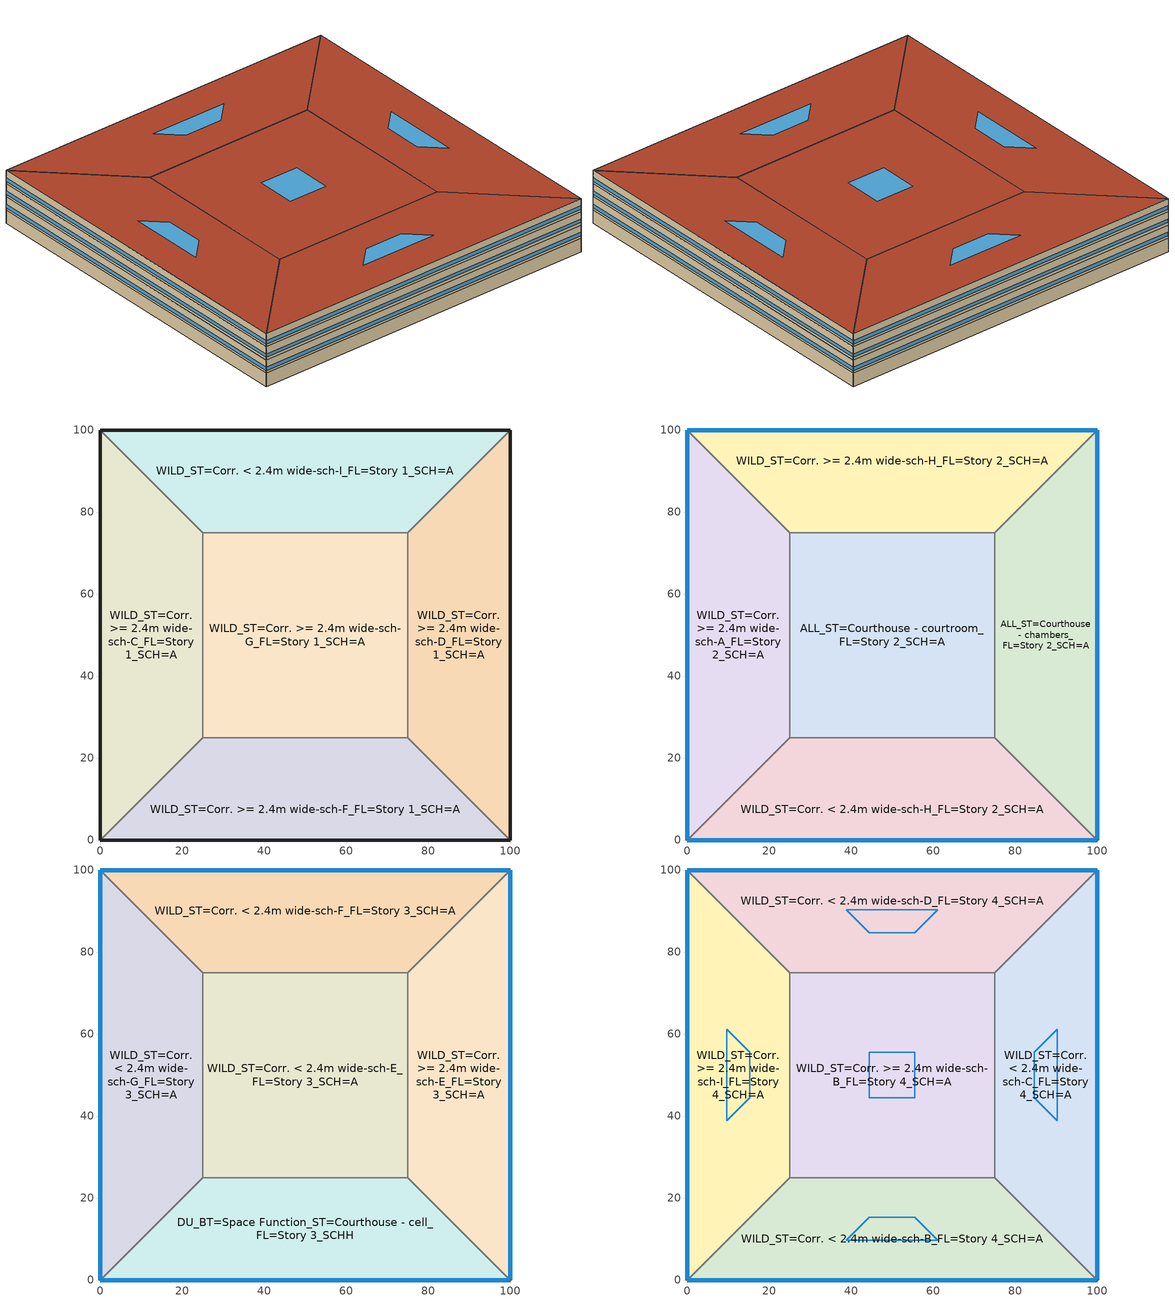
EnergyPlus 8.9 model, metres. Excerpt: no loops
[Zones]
WILD_ST=Corr. < 2.4m wide-sch-I_FL=Story 1_SCH=A
 floor ground (BTAP-Grnd-Floor-Mass:U-0.757): 0,100 100,100 75,75 25,75 z0
 wall to WILD_ST=Corr. >= 2.4m wide-sch-G_FL=Story 1_SCH=A (BTAP-Int-Wall): 25,75 75,75 z0:3.8
 wall to WILD_ST=Corr. >= 2.4m wide-sch-C_FL=Story 1_SCH=A (BTAP-Int-Wall): 0,100 25,75 z0:3.8
 wall ground (BTAP-Grnd-Wall-Mass:U-0.284): 100,100 0,100 z0:3.8
 wall to WILD_ST=Corr. >= 2.4m wide-sch-D_FL=Story 1_SCH=A (BTAP-Int-Wall): 75,75 100,100 z0:3.8
WILD_ST=Corr. >= 2.4m wide-sch-C_FL=Story 1_SCH=A
 floor ground (BTAP-Grnd-Floor-Mass:U-0.757): 0,0 0,100 25,75 25,25 z0
 wall ground (BTAP-Grnd-Wall-Mass:U-0.284): 0,100 0,0 z0:3.8
 wall to WILD_ST=Corr. >= 2.4m wide-sch-G_FL=Story 1_SCH=A (BTAP-Int-Wall): 25,25 25,75 z0:3.8
 wall to WILD_ST=Corr. >= 2.4m wide-sch-F_FL=Story 1_SCH=A (BTAP-Int-Wall): 0,0 25,25 z0:3.8
WILD_ST=Corr. >= 2.4m wide-sch-D_FL=Story 1_SCH=A
 floor ground (BTAP-Grnd-Floor-Mass:U-0.757): 100,100 100,0 75,25 75,75 z0
 wall ground (BTAP-Grnd-Wall-Mass:U-0.284): 100,0 100,100 z0:3.8
 wall to WILD_ST=Corr. >= 2.4m wide-sch-F_FL=Story 1_SCH=A (BTAP-Int-Wall): 75,25 100,0 z0:3.8
 wall to WILD_ST=Corr. >= 2.4m wide-sch-G_FL=Story 1_SCH=A (BTAP-Int-Wall): 75,75 75,25 z0:3.8
WILD_ST=Corr. >= 2.4m wide-sch-F_FL=Story 1_SCH=A
 floor ground (BTAP-Grnd-Floor-Mass:U-0.757): 100,0 0,0 25,25 75,25 z0
 wall ground (BTAP-Grnd-Wall-Mass:U-0.284): 0,0 100,0 z0:3.8
 wall to WILD_ST=Corr. >= 2.4m wide-sch-G_FL=Story 1_SCH=A (BTAP-Int-Wall): 75,25 25,25 z0:3.8
WILD_ST=Corr. >= 2.4m wide-sch-G_FL=Story 1_SCH=A
 floor ground (BTAP-Grnd-Floor-Mass:U-0.757): 25,25 25,75 75,75 75,25 z0
ALL_ST=Courthouse - chambers_FL=Story 2_SCH=A
 floor to WILD_ST=Corr. >= 2.4m wide-sch-D_FL=Story 1_SCH=A (BTAP-Int-Floor): 100,100 100,0 75,25 75,75 z3.8
 wall outside (BTAP-Ext-Wall-Mass:U-0.21): 100,0 100,100 z3.8:7.6
 wall to WILD_ST=Corr. < 2.4m wide-sch-H_FL=Story 2_SCH=A (BTAP-Int-Wall): 75,25 100,0 z3.8:7.6
 wall to ALL_ST=Courthouse - courtroom_FL=Story 2_SCH=A (BTAP-Int-Wall): 75,75 75,25 z3.8:7.6
 wall to WILD_ST=Corr. >= 2.4m wide-sch-H_FL=Story 2_SCH=A (BTAP-Int-Wall): 100,100 75,75 z3.8:7.6
 window (BTAP-Ext-FixedWindow:U=0.220 SHGC=0.600): 100,0.03 100,99.97 z4.56:5.51
ALL_ST=Courthouse - courtroom_FL=Story 2_SCH=A
 floor to WILD_ST=Corr. >= 2.4m wide-sch-G_FL=Story 1_SCH=A (BTAP-Int-Floor): 25,25 25,75 75,75 75,25 z3.8
 wall to WILD_ST=Corr. >= 2.4m wide-sch-A_FL=Story 2_SCH=A (BTAP-Int-Wall): 25,75 25,25 z3.8:7.6
 wall to WILD_ST=Corr. >= 2.4m wide-sch-H_FL=Story 2_SCH=A (BTAP-Int-Wall): 75,75 25,75 z3.8:7.6
 wall to WILD_ST=Corr. < 2.4m wide-sch-H_FL=Story 2_SCH=A (BTAP-Int-Wall): 25,25 75,25 z3.8:7.6
WILD_ST=Corr. < 2.4m wide-sch-H_FL=Story 2_SCH=A
 floor to WILD_ST=Corr. >= 2.4m wide-sch-F_FL=Story 1_SCH=A (BTAP-Int-Floor): 100,0 0,0 25,25 75,25 z3.8
 wall outside (BTAP-Ext-Wall-Mass:U-0.21): 0,0 100,0 z3.8:7.6
 wall to WILD_ST=Corr. >= 2.4m wide-sch-A_FL=Story 2_SCH=A (BTAP-Int-Wall): 25,25 0,0 z3.8:7.6
 window (BTAP-Ext-FixedWindow:U=0.220 SHGC=0.600): 0.03,0 99.97,0 z4.56:5.51
WILD_ST=Corr. >= 2.4m wide-sch-A_FL=Story 2_SCH=A
 floor to WILD_ST=Corr. >= 2.4m wide-sch-C_FL=Story 1_SCH=A (BTAP-Int-Floor): 0,0 0,100 25,75 25,25 z3.8
 wall outside (BTAP-Ext-Wall-Mass:U-0.21): 0,100 0,0 z3.8:7.6
 wall to WILD_ST=Corr. >= 2.4m wide-sch-H_FL=Story 2_SCH=A (BTAP-Int-Wall): 25,75 0,100 z3.8:7.6
 window (BTAP-Ext-FixedWindow:U=0.220 SHGC=0.600): 0,99.97 0,0.03 z4.56:5.51
WILD_ST=Corr. >= 2.4m wide-sch-H_FL=Story 2_SCH=A
 floor to WILD_ST=Corr. < 2.4m wide-sch-I_FL=Story 1_SCH=A (BTAP-Int-Floor): 0,100 100,100 75,75 25,75 z3.8
 wall outside (BTAP-Ext-Wall-Mass:U-0.21): 100,100 0,100 z3.8:7.6
 window (BTAP-Ext-FixedWindow:U=0.220 SHGC=0.600): 99.97,100 0.03,100 z4.56:5.51
DU_BT=Space Function_ST=Courthouse - cell_FL=Story 3_SCHH
 floor to WILD_ST=Corr. < 2.4m wide-sch-H_FL=Story 2_SCH=A (BTAP-Int-Floor): 100,0 0,0 25,25 75,25 z7.6
 wall outside (BTAP-Ext-Wall-Mass:U-0.21): 0,0 100,0 z7.6:11.4
 wall to WILD_ST=Corr. < 2.4m wide-sch-G_FL=Story 3_SCH=A (BTAP-Int-Wall): 25,25 0,0 z7.6:11.4
 wall to WILD_ST=Corr. < 2.4m wide-sch-E_FL=Story 3_SCH=A (BTAP-Int-Wall): 75,25 25,25 z7.6:11.4
 wall to WILD_ST=Corr. >= 2.4m wide-sch-E_FL=Story 3_SCH=A (BTAP-Int-Wall): 100,0 75,25 z7.6:11.4
 window (BTAP-Ext-FixedWindow:U=0.220 SHGC=0.600): 0.03,0 99.97,0 z8.36:9.31
WILD_ST=Corr. < 2.4m wide-sch-E_FL=Story 3_SCH=A
 floor to ALL_ST=Courthouse - courtroom_FL=Story 2_SCH=A (BTAP-Int-Floor): 25,25 25,75 75,75 75,25 z7.6
 wall to WILD_ST=Corr. < 2.4m wide-sch-G_FL=Story 3_SCH=A (BTAP-Int-Wall): 25,75 25,25 z7.6:11.4
 wall to WILD_ST=Corr. < 2.4m wide-sch-F_FL=Story 3_SCH=A (BTAP-Int-Wall): 75,75 25,75 z7.6:11.4
 wall to WILD_ST=Corr. >= 2.4m wide-sch-E_FL=Story 3_SCH=A (BTAP-Int-Wall): 75,25 75,75 z7.6:11.4
WILD_ST=Corr. < 2.4m wide-sch-F_FL=Story 3_SCH=A
 floor to WILD_ST=Corr. >= 2.4m wide-sch-H_FL=Story 2_SCH=A (BTAP-Int-Floor): 0,100 100,100 75,75 25,75 z7.6
 wall outside (BTAP-Ext-Wall-Mass:U-0.21): 100,100 0,100 z7.6:11.4
 wall to WILD_ST=Corr. >= 2.4m wide-sch-E_FL=Story 3_SCH=A (BTAP-Int-Wall): 75,75 100,100 z7.6:11.4
 wall to WILD_ST=Corr. < 2.4m wide-sch-G_FL=Story 3_SCH=A (BTAP-Int-Wall): 0,100 25,75 z7.6:11.4
 window (BTAP-Ext-FixedWindow:U=0.220 SHGC=0.600): 99.97,100 0.03,100 z8.36:9.31
WILD_ST=Corr. < 2.4m wide-sch-G_FL=Story 3_SCH=A
 floor to WILD_ST=Corr. >= 2.4m wide-sch-A_FL=Story 2_SCH=A (BTAP-Int-Floor): 0,0 0,100 25,75 25,25 z7.6
 wall outside (BTAP-Ext-Wall-Mass:U-0.21): 0,100 0,0 z7.6:11.4
 window (BTAP-Ext-FixedWindow:U=0.220 SHGC=0.600): 0,99.97 0,0.03 z8.36:9.31
WILD_ST=Corr. >= 2.4m wide-sch-E_FL=Story 3_SCH=A
 floor to ALL_ST=Courthouse - chambers_FL=Story 2_SCH=A (BTAP-Int-Floor): 100,100 100,0 75,25 75,75 z7.6
 wall outside (BTAP-Ext-Wall-Mass:U-0.21): 100,0 100,100 z7.6:11.4
 window (BTAP-Ext-FixedWindow:U=0.220 SHGC=0.600): 100,0.03 100,99.97 z8.36:9.31
WILD_ST=Corr. < 2.4m wide-sch-B_FL=Story 4_SCH=A
 floor to DU_BT=Space Function_ST=Courthouse - cell_FL=Story 3_SCHH (BTAP-Int-Floor): 100,0 0,0 25,25 75,25 z11.4
 wall outside (BTAP-Ext-Wall-Mass:U-0.21): 0,0 100,0 z11.4:15.2
 wall to WILD_ST=Corr. >= 2.4m wide-sch-I_FL=Story 4_SCH=A (BTAP-Int-Wall): 25,25 0,0 z11.4:15.2
 wall to WILD_ST=Corr. >= 2.4m wide-sch-B_FL=Story 4_SCH=A (BTAP-Int-Wall): 75,25 25,25 z11.4:15.2
 wall to WILD_ST=Corr. < 2.4m wide-sch-C_FL=Story 4_SCH=A (BTAP-Int-Wall): 100,0 75,25 z11.4:15.2
 window (BTAP-Ext-FixedWindow:U=0.220 SHGC=0.600): 0.03,0 99.97,0 z12.16:13.11
 roof outside (BTAP-Ext-Roof-Metal:U-0.162): 75,25 25,25 0,0 100,0 z15.2
 skylight (BTAP-Ext-Skylights:U=0.220 SHGC=0.600): 55.59,15.3 44.41,15.3 38.82,9.7 61.18,9.7 z15.2
WILD_ST=Corr. < 2.4m wide-sch-C_FL=Story 4_SCH=A
 floor to WILD_ST=Corr. >= 2.4m wide-sch-E_FL=Story 3_SCH=A (BTAP-Int-Floor): 100,100 100,0 75,25 75,75 z11.4
 wall outside (BTAP-Ext-Wall-Mass:U-0.21): 100,0 100,100 z11.4:15.2
 wall to WILD_ST=Corr. >= 2.4m wide-sch-B_FL=Story 4_SCH=A (BTAP-Int-Wall): 75,75 75,25 z11.4:15.2
 wall to WILD_ST=Corr. < 2.4m wide-sch-D_FL=Story 4_SCH=A (BTAP-Int-Wall): 100,100 75,75 z11.4:15.2
 window (BTAP-Ext-FixedWindow:U=0.220 SHGC=0.600): 100,0.03 100,99.97 z12.16:13.11
 roof outside (BTAP-Ext-Roof-Metal:U-0.162): 75,75 75,25 100,0 100,100 z15.2
 skylight (BTAP-Ext-Skylights:U=0.220 SHGC=0.600): 84.7,55.59 84.7,44.41 90.3,38.82 90.3,61.18 z15.2
WILD_ST=Corr. < 2.4m wide-sch-D_FL=Story 4_SCH=A
 floor to WILD_ST=Corr. < 2.4m wide-sch-F_FL=Story 3_SCH=A (BTAP-Int-Floor): 0,100 100,100 75,75 25,75 z11.4
 wall outside (BTAP-Ext-Wall-Mass:U-0.21): 100,100 0,100 z11.4:15.2
 wall to WILD_ST=Corr. >= 2.4m wide-sch-B_FL=Story 4_SCH=A (BTAP-Int-Wall): 25,75 75,75 z11.4:15.2
 wall to WILD_ST=Corr. >= 2.4m wide-sch-I_FL=Story 4_SCH=A (BTAP-Int-Wall): 0,100 25,75 z11.4:15.2
 window (BTAP-Ext-FixedWindow:U=0.220 SHGC=0.600): 99.97,100 0.03,100 z12.16:13.11
 roof outside (BTAP-Ext-Roof-Metal:U-0.162): 25,75 75,75 100,100 0,100 z15.2
 skylight (BTAP-Ext-Skylights:U=0.220 SHGC=0.600): 44.41,84.7 55.59,84.7 61.18,90.3 38.82,90.3 z15.2
WILD_ST=Corr. >= 2.4m wide-sch-B_FL=Story 4_SCH=A
 floor to WILD_ST=Corr. < 2.4m wide-sch-E_FL=Story 3_SCH=A (BTAP-Int-Floor): 25,25 25,75 75,75 75,25 z11.4
 wall to WILD_ST=Corr. >= 2.4m wide-sch-I_FL=Story 4_SCH=A (BTAP-Int-Wall): 25,75 25,25 z11.4:15.2
 roof outside (BTAP-Ext-Roof-Metal:U-0.162): 75,25 75,75 25,75 25,25 z15.2
 skylight (BTAP-Ext-Skylights:U=0.220 SHGC=0.600): 55.59,44.41 55.59,55.59 44.41,55.59 44.41,44.41 z15.2
WILD_ST=Corr. >= 2.4m wide-sch-I_FL=Story 4_SCH=A
 floor to WILD_ST=Corr. < 2.4m wide-sch-G_FL=Story 3_SCH=A (BTAP-Int-Floor): 0,0 0,100 25,75 25,25 z11.4
 wall outside (BTAP-Ext-Wall-Mass:U-0.21): 0,100 0,0 z11.4:15.2
 window (BTAP-Ext-FixedWindow:U=0.220 SHGC=0.600): 0,99.97 0,0.03 z12.16:13.11
 roof outside (BTAP-Ext-Roof-Metal:U-0.162): 25,25 25,75 0,100 0,0 z15.2
 skylight (BTAP-Ext-Skylights:U=0.220 SHGC=0.600): 15.3,44.41 15.3,55.59 9.7,61.18 9.7,38.82 z15.2
[Building]
Building 1
[Site:Location]
Fort McMurray AP_AB_CAN: Latitude {deg}=56.653; Longitude {deg}=-111.223; Time Zone {hr}=-7; Elevation {m}=369.1
[Site:GroundTemperature:BuildingSurface]
19.527, 19.502, 19.536, 19.598, 20.002, 21.64, 22.225, 22.375, 21.449, 20.121, 19.802, 19.633
[Site:WaterMainsTemperature]
Calculation Method=Correlation; Annual Average Outdoor Air Temperature {C}=1.875; Maximum Difference In Monthly Average Outdoor Air Temperatures {deltaC}=34.4
[SizingPeriod:DesignDay] Day of Month=21; Dry-Bulb Temperature Range Modifier Type=DefaultMultipliers; Humidity Condition Type=Wetbulb; Barometric Pressure {Pa}=96969; Rain Indicator=No; Snow Indicator=No; Daylight Saving Time Indicator=No
Name | Month | Day Type | Maximum Dry-Bulb Temperature {C} | Daily Dry-Bulb Temperature Range {deltaC} | Wetbulb or DewPoint at Maximum Dry-Bulb {C} | Wind Speed {m/s} | Wind Direction {deg} | Solar Model Indicator | ASHRAE Clear Sky Optical Depth for Beam Irradiance (taub) | ASHRAE Clear Sky Optical Depth for Diffuse Irradiance (taud) | Sky Clearness
Fort McMurray AP Ann Clg .4% Condns DB=>MWB | 7 | SummerDesignDay | 28.9 | 12.4 | 17.8 | 3.7 | 250 | ASHRAETau | 0.377 | 2.403
Fort McMurray AP Ann Htg 99.6% Condns DB | 1 | WinterDesignDay | -36.2 | 0 | -36.2 | 1 | 90 | ASHRAEClearSky |  |  | 0
[Material] Thermal Absorptance=0.9
Name | Roughness | Thickness {m} | Conductivity {W/m-K} | Density {kg/m3} | Specific Heat {J/kg-K} | Solar Absorptance | Visible Absorptance
1/2IN Gypsum 1 | Smooth | 0.0127 | 0.16 | 784.9 | 830 | 0.4 | 0.4
100mm Normalweight concrete floor 1 | MediumSmooth | 0.1016 | 2.31 | 2322 | 832 | 0.7 | 0.7
1IN Stucco 1 | Smooth | 0.0253 | 0.6918 | 1858 | 837 | 0.7 | 0.92
6 in. Normalweight Concrete Floor 1; 6 in. Normalweight Concrete Floor 2 | MediumRough | 0.1524 | 2.31 | 2322 | 832 | 0.7 | 0.7
8IN CONCRETE HW RefBldg 1 | Rough | 0.2032 | 1.311 | 2240 | 836.8 | 0.7 | 0.7
G01 13mm gypsum board 1 | Smooth | 0.0127 | 0.16 | 800 | 1090 | 0.7 | 0.5
Metal Roof Surface 1 | Smooth | 0.0008 | 45.28 | 7824 | 500 | 0.7 | 0.7
[Material:NoMass] Roughness=Smooth; Thermal Absorptance=0.9; Solar Absorptance=0.7
Name | Thermal Resistance {m2-K/W} | Visible Absorptance
Typical Carpet Pad | 0.21648 | 0.8
Typical Carpet Pad 2 | 1.25503 | 0.8
Typical Carpet Pad 3 | 3.45515 | 0.8
Typical Insulation 2 | 4.49096 | 0.7
Typical Insulation 3 | 6.17282 | 0.7
[WindowMaterial:SimpleGlazingSystem]
SimpleGlazing:U=0.220 SHGC=0.600: U-Factor {W/m2-K}=2.2; Solar Heat Gain Coefficient=0.6; Visible Transmittance=0.21
[Construction]
BTAP-Ext-FixedWindow:U=0.220 SHGC=0.600; BTAP-Ext-Skylights:U=0.220 SHGC=0.600: SimpleGlazing:U=0.220 SHGC=0.600
BTAP-Ext-Roof-Metal:U-0.162: Metal Roof Surface 1, Typical Insulation 3
BTAP-Ext-Wall-Mass:U-0.21: 1IN Stucco 1, 8IN CONCRETE HW RefBldg 1, Typical Insulation 2, 1/2IN Gypsum 1
BTAP-Grnd-Floor-Mass:U-0.757: 6 in. Normalweight Concrete Floor 1, Typical Carpet Pad 2
BTAP-Grnd-Wall-Mass:U-0.284: 6 in. Normalweight Concrete Floor 2, Typical Carpet Pad 3
BTAP-Int-Floor: 100mm Normalweight concrete floor 1, Typical Carpet Pad
BTAP-Int-Wall: G01 13mm gypsum board 1, G01 13mm gypsum board 1
[Zone]
ALL_ST=Courthouse - chambers_FL=Story 2_SCH=A; ALL_ST=Courthouse - courtroom_FL=Story 2_SCH=A; DU_BT=Space Function_ST=Courthouse - cell_FL=Story 3_SCHH; WILD_ST=Corr. < 2.4m wide-sch-B_FL=Story 4_SCH=A; WILD_ST=Corr. < 2.4m wide-sch-C_FL=Story 4_SCH=A; WILD_ST=Corr. < 2.4m wide-sch-D_FL=Story 4_SCH=A; WILD_ST=Corr. < 2.4m wide-sch-E_FL=Story 3_SCH=A; WILD_ST=Corr. < 2.4m wide-sch-F_FL=Story 3_SCH=A; WILD_ST=Corr. < 2.4m wide-sch-G_FL=Story 3_SCH=A; WILD_ST=Corr. < 2.4m wide-sch-H_FL=Story 2_SCH=A; WILD_ST=Corr. < 2.4m wide-sch-I_FL=Story 1_SCH=A; WILD_ST=Corr. >= 2.4m wide-sch-A_FL=Story 2_SCH=A; WILD_ST=Corr. >= 2.4m wide-sch-B_FL=Story 4_SCH=A; WILD_ST=Corr. >= 2.4m wide-sch-C_FL=Story 1_SCH=A; WILD_ST=Corr. >= 2.4m wide-sch-D_FL=Story 1_SCH=A; WILD_ST=Corr. >= 2.4m wide-sch-E_FL=Story 3_SCH=A; WILD_ST=Corr. >= 2.4m wide-sch-F_FL=Story 1_SCH=A; WILD_ST=Corr. >= 2.4m wide-sch-G_FL=Story 1_SCH=A; WILD_ST=Corr. >= 2.4m wide-sch-H_FL=Story 2_SCH=A; WILD_ST=Corr. >= 2.4m wide-sch-I_FL=Story 4_SCH=A
[ZoneInfiltration:DesignFlowRate] Schedule=Always On Discrete; Design Flow Rate Calculation Method=Flow/ExteriorArea; Flow per Exterior Surface Area {m3/s-m2}=0.00025; Constant Term Coefficient=0; Temperature Term Coefficient=0; Velocity Term Coefficient=0.224; Velocity Squared Term Coefficient=0
Name | Zone or ZoneList
Courthouse - chambers-Space Function Infiltration | ALL_ST=Courthouse - chambers_FL=Story 2_SCH=A
Courthouse - cell-Space Function Infiltration | DU_BT=Space Function_ST=Courthouse - cell_FL=Story 3_SCHH
Corr. < 2.4m wide-sch-B-Space Function Infiltration | WILD_ST=Corr. < 2.4m wide-sch-B_FL=Story 4_SCH=A
Corr. < 2.4m wide-sch-C-Space Function Infiltration | WILD_ST=Corr. < 2.4m wide-sch-C_FL=Story 4_SCH=A
Corr. < 2.4m wide-sch-D-Space Function Infiltration | WILD_ST=Corr. < 2.4m wide-sch-D_FL=Story 4_SCH=A
Corr. < 2.4m wide-sch-F-Space Function Infiltration | WILD_ST=Corr. < 2.4m wide-sch-F_FL=Story 3_SCH=A
Corr. < 2.4m wide-sch-G-Space Function Infiltration | WILD_ST=Corr. < 2.4m wide-sch-G_FL=Story 3_SCH=A
Corr. < 2.4m wide-sch-H-Space Function Infiltration | WILD_ST=Corr. < 2.4m wide-sch-H_FL=Story 2_SCH=A
Corr. >= 2.4m wide-sch-A-Space Function Infiltration | WILD_ST=Corr. >= 2.4m wide-sch-A_FL=Story 2_SCH=A
Corr. >= 2.4m wide-sch-B-Space Function Infiltration | WILD_ST=Corr. >= 2.4m wide-sch-B_FL=Story 4_SCH=A
Corr. >= 2.4m wide-sch-E-Space Function Infiltration | WILD_ST=Corr. >= 2.4m wide-sch-E_FL=Story 3_SCH=A
Corr. >= 2.4m wide-sch-H-Space Function Infiltration | WILD_ST=Corr. >= 2.4m wide-sch-H_FL=Story 2_SCH=A
Corr. >= 2.4m wide-sch-I-Space Function Infiltration | WILD_ST=Corr. >= 2.4m wide-sch-I_FL=Story 4_SCH=A
[AvailabilityManager:NightCycle] Applicability Schedule=Always On Discrete; Control Type=CycleOnAny; Thermostat Tolerance {deltaC}=1; Cycling Run Time Control Type=FixedRunTime; Cycling Run Time {s}=3600
Name | Fan Schedule
Availability Manager Night Cycle 1 | Sys_3_PSZ ALL_ST=Courthouse - chambers_FL=Story 2_SCH=A Occ Sch
Availability Manager Night Cycle 2 | Sys_3_PSZ ALL_ST=Courthouse - courtroom_FL=Story 2_SCH=A Occ Sch
Availability Manager Night Cycle 3 | Sys_3_PSZ DU_BT=Space Function_ST=Courthouse - cell_FL=Story 3_SCHH Occ Sch
Availability Manager Night Cycle 4 | Sys_4_PSZ_WILD_ST=Corr. < 2.4m wide-sch-B_FL=Story 4_SCH=A Occ Sch
[AvailabilityManager:Scheduled] Schedule=Always On Discrete
Air Loop HVAC Outdoor Air System 3 Availability Manager; Air Loop HVAC Outdoor Air System 4 Availability Manager; Air Loop HVAC Outdoor Air System 1 Availability Manager; Air Loop HVAC Outdoor Air System 2 Availability Manager
[Schedule:Day:Interval]
Sys_3_PSZ ALL_ST=Courthouse - chambers_FL=Story 2_SCH=A Occ Sch Sunday; Sys_3_PSZ ALL_ST=Courthouse - chambers_FL=Story 2_SCH=A Occ Sch Saturday; Sys_3_PSZ ALL_ST=Courthouse - courtroom_FL=Story 2_SCH=A Occ Sch Sunday; Sys_3_PSZ ALL_ST=Courthouse - courtroom_FL=Story 2_SCH=A Occ Sch Saturday; Sys_4_PSZ_WILD_ST=Corr. < 2.4m wide-sch-B_FL=Story 4_SCH=A Occ Sch Sunday; Sys_4_PSZ_WILD_ST=Corr. < 2.4m wide-sch-B_FL=Story 4_SCH=A Occ Sch Saturday: No, 24:00, 0
Sys_3_PSZ ALL_ST=Courthouse - chambers_FL=Story 2_SCH=A Occ Sch Monday; Sys_3_PSZ ALL_ST=Courthouse - chambers_FL=Story 2_SCH=A Occ Sch Tuesday; Sys_3_PSZ ALL_ST=Courthouse - chambers_FL=Story 2_SCH=A Occ Sch Wednesday; Sys_3_PSZ ALL_ST=Courthouse - chambers_FL=Story 2_SCH=A Occ Sch Thursday; Sys_3_PSZ ALL_ST=Courthouse - chambers_FL=Story 2_SCH=A Occ Sch Friday; Sys_3_PSZ ALL_ST=Courthouse - courtroom_FL=Story 2_SCH=A Occ Sch Monday; Sys_3_PSZ ALL_ST=Courthouse - courtroom_FL=Story 2_SCH=A Occ Sch Tuesday; Sys_3_PSZ ALL_ST=Courthouse - courtroom_FL=Story 2_SCH=A Occ Sch Wednesday; Sys_3_PSZ ALL_ST=Courthouse - courtroom_FL=Story 2_SCH=A Occ Sch Thursday; Sys_3_PSZ ALL_ST=Courthouse - courtroom_FL=Story 2_SCH=A Occ Sch Friday; Sys_4_PSZ_WILD_ST=Corr. < 2.4m wide-sch-B_FL=Story 4_SCH=A Occ Sch Monday; Sys_4_PSZ_WILD_ST=Corr. < 2.4m wide-sch-B_FL=Story 4_SCH=A Occ Sch Tuesday; Sys_4_PSZ_WILD_ST=Corr. < 2.4m wide-sch-B_FL=Story 4_SCH=A Occ Sch Wednesday; Sys_4_PSZ_WILD_ST=Corr. < 2.4m wide-sch-B_FL=Story 4_SCH=A Occ Sch Thursday; Sys_4_PSZ_WILD_ST=Corr. < 2.4m wide-sch-B_FL=Story 4_SCH=A Occ Sch Friday: No, 08:00, 0, 19:00, 1, 24:00, 0
Sys_3_PSZ ALL_ST=Courthouse - chambers_FL=Story 2_SCH=A Occ Sch Default; Sys_3_PSZ ALL_ST=Courthouse - chambers_FL=Story 2_SCH=A Occ Sch Summer Design Day; Sys_3_PSZ ALL_ST=Courthouse - chambers_FL=Story 2_SCH=A Occ Sch Winter Design Day; Sys_3_PSZ ALL_ST=Courthouse - courtroom_FL=Story 2_SCH=A Occ Sch Default; Sys_3_PSZ ALL_ST=Courthouse - courtroom_FL=Story 2_SCH=A Occ Sch Summer Design Day; Sys_3_PSZ ALL_ST=Courthouse - courtroom_FL=Story 2_SCH=A Occ Sch Winter Design Day; Sys_3_PSZ DU_BT=Space Function_ST=Courthouse - cell_FL=Story 3_SCHH Occ Sch Sunday; Sys_3_PSZ DU_BT=Space Function_ST=Courthouse - cell_FL=Story 3_SCHH Occ Sch Monday; Sys_3_PSZ DU_BT=Space Function_ST=Courthouse - cell_FL=Story 3_SCHH Occ Sch Tuesday; Sys_3_PSZ DU_BT=Space Function_ST=Courthouse - cell_FL=Story 3_SCHH Occ Sch Wednesday; Sys_3_PSZ DU_BT=Space Function_ST=Courthouse - cell_FL=Story 3_SCHH Occ Sch Thursday; Sys_3_PSZ DU_BT=Space Function_ST=Courthouse - cell_FL=Story 3_SCHH Occ Sch Friday; Sys_3_PSZ DU_BT=Space Function_ST=Courthouse - cell_FL=Story 3_SCHH Occ Sch Saturday; Sys_3_PSZ DU_BT=Space Function_ST=Courthouse - cell_FL=Story 3_SCHH Occ Sch Default; Sys_3_PSZ DU_BT=Space Function_ST=Courthouse - cell_FL=Story 3_SCHH Occ Sch Summer Design Day; Sys_3_PSZ DU_BT=Space Function_ST=Courthouse - cell_FL=Story 3_SCHH Occ Sch Winter Design Day; Sys_4_PSZ_WILD_ST=Corr. < 2.4m wide-sch-B_FL=Story 4_SCH=A Occ Sch Default; Sys_4_PSZ_WILD_ST=Corr. < 2.4m wide-sch-B_FL=Story 4_SCH=A Occ Sch Summer Design Day; Sys_4_PSZ_WILD_ST=Corr. < 2.4m wide-sch-B_FL=Story 4_SCH=A Occ Sch Winter Design Day: No, 24:00, 1
[Schedule:Week:Daily]
Sys_3_PSZ ALL_ST=Courthouse - chambers_FL=Story 2_SCH=A Occ Sch Week Rule - Jan1-Dec31: Sys_3_PSZ ALL_ST=Courthouse - chambers_FL=Story 2_SCH=A Occ Sch Sunday, Sys_3_PSZ ALL_ST=Courthouse - chambers_FL=Story 2_SCH=A Occ Sch Monday, Sys_3_PSZ ALL_ST=Courthouse - chambers_FL=Story 2_SCH=A Occ Sch Tuesday, Sys_3_PSZ ALL_ST=Courthouse - chambers_FL=Story 2_SCH=A Occ Sch Wednesday, Sys_3_PSZ ALL_ST=Courthouse - chambers_FL=Story 2_SCH=A Occ Sch Thursday, Sys_3_PSZ ALL_ST=Courthouse - chambers_FL=Story 2_SCH=A Occ Sch Friday, Sys_3_PSZ ALL_ST=Courthouse - chambers_FL=Story 2_SCH=A Occ Sch Saturday, Sys_3_PSZ ALL_ST=Courthouse - chambers_FL=Story 2_SCH=A Occ Sch Default, Sys_3_PSZ ALL_ST=Courthouse - chambers_FL=Story 2_SCH=A Occ Sch Summer Design Day, Sys_3_PSZ ALL_ST=Courthouse - chambers_FL=Story 2_SCH=A Occ Sch Winter Design Day, Sys_3_PSZ ALL_ST=Courthouse - chambers_FL=Story 2_SCH=A Occ Sch Default, Sys_3_PSZ ALL_ST=Courthouse - chambers_FL=Story 2_SCH=A Occ Sch Default
Sys_3_PSZ ALL_ST=Courthouse - courtroom_FL=Story 2_SCH=A Occ Sch Week Rule - Jan1-Dec31: Sys_3_PSZ ALL_ST=Courthouse - courtroom_FL=Story 2_SCH=A Occ Sch Sunday, Sys_3_PSZ ALL_ST=Courthouse - courtroom_FL=Story 2_SCH=A Occ Sch Monday, Sys_3_PSZ ALL_ST=Courthouse - courtroom_FL=Story 2_SCH=A Occ Sch Tuesday, Sys_3_PSZ ALL_ST=Courthouse - courtroom_FL=Story 2_SCH=A Occ Sch Wednesday, Sys_3_PSZ ALL_ST=Courthouse - courtroom_FL=Story 2_SCH=A Occ Sch Thursday, Sys_3_PSZ ALL_ST=Courthouse - courtroom_FL=Story 2_SCH=A Occ Sch Friday, Sys_3_PSZ ALL_ST=Courthouse - courtroom_FL=Story 2_SCH=A Occ Sch Saturday, Sys_3_PSZ ALL_ST=Courthouse - courtroom_FL=Story 2_SCH=A Occ Sch Default, Sys_3_PSZ ALL_ST=Courthouse - courtroom_FL=Story 2_SCH=A Occ Sch Summer Design Day, Sys_3_PSZ ALL_ST=Courthouse - courtroom_FL=Story 2_SCH=A Occ Sch Winter Design Day, Sys_3_PSZ ALL_ST=Courthouse - courtroom_FL=Story 2_SCH=A Occ Sch Default, Sys_3_PSZ ALL_ST=Courthouse - courtroom_FL=Story 2_SCH=A Occ Sch Default
Sys_3_PSZ DU_BT=Space Function_ST=Courthouse - cell_FL=Story 3_SCHH Occ Sch Week Rule - Jan1-Dec31: Sys_3_PSZ DU_BT=Space Function_ST=Courthouse - cell_FL=Story 3_SCHH Occ Sch Sunday, Sys_3_PSZ DU_BT=Space Function_ST=Courthouse - cell_FL=Story 3_SCHH Occ Sch Monday, Sys_3_PSZ DU_BT=Space Function_ST=Courthouse - cell_FL=Story 3_SCHH Occ Sch Tuesday, Sys_3_PSZ DU_BT=Space Function_ST=Courthouse - cell_FL=Story 3_SCHH Occ Sch Wednesday, Sys_3_PSZ DU_BT=Space Function_ST=Courthouse - cell_FL=Story 3_SCHH Occ Sch Thursday, Sys_3_PSZ DU_BT=Space Function_ST=Courthouse - cell_FL=Story 3_SCHH Occ Sch Friday, Sys_3_PSZ DU_BT=Space Function_ST=Courthouse - cell_FL=Story 3_SCHH Occ Sch Saturday, Sys_3_PSZ DU_BT=Space Function_ST=Courthouse - cell_FL=Story 3_SCHH Occ Sch Default, Sys_3_PSZ DU_BT=Space Function_ST=Courthouse - cell_FL=Story 3_SCHH Occ Sch Summer Design Day, Sys_3_PSZ DU_BT=Space Function_ST=Courthouse - cell_FL=Story 3_SCHH Occ Sch Winter Design Day, Sys_3_PSZ DU_BT=Space Function_ST=Courthouse - cell_FL=Story 3_SCHH Occ Sch Default, Sys_3_PSZ DU_BT=Space Function_ST=Courthouse - cell_FL=Story 3_SCHH Occ Sch Default
Sys_4_PSZ_WILD_ST=Corr. < 2.4m wide-sch-B_FL=Story 4_SCH=A Occ Sch Week Rule - Jan1-Dec31: Sys_4_PSZ_WILD_ST=Corr. < 2.4m wide-sch-B_FL=Story 4_SCH=A Occ Sch Sunday, Sys_4_PSZ_WILD_ST=Corr. < 2.4m wide-sch-B_FL=Story 4_SCH=A Occ Sch Monday, Sys_4_PSZ_WILD_ST=Corr. < 2.4m wide-sch-B_FL=Story 4_SCH=A Occ Sch Tuesday, Sys_4_PSZ_WILD_ST=Corr. < 2.4m wide-sch-B_FL=Story 4_SCH=A Occ Sch Wednesday, Sys_4_PSZ_WILD_ST=Corr. < 2.4m wide-sch-B_FL=Story 4_SCH=A Occ Sch Thursday, Sys_4_PSZ_WILD_ST=Corr. < 2.4m wide-sch-B_FL=Story 4_SCH=A Occ Sch Friday, Sys_4_PSZ_WILD_ST=Corr. < 2.4m wide-sch-B_FL=Story 4_SCH=A Occ Sch Saturday, Sys_4_PSZ_WILD_ST=Corr. < 2.4m wide-sch-B_FL=Story 4_SCH=A Occ Sch Default, Sys_4_PSZ_WILD_ST=Corr. < 2.4m wide-sch-B_FL=Story 4_SCH=A Occ Sch Summer Design Day, Sys_4_PSZ_WILD_ST=Corr. < 2.4m wide-sch-B_FL=Story 4_SCH=A Occ Sch Winter Design Day, Sys_4_PSZ_WILD_ST=Corr. < 2.4m wide-sch-B_FL=Story 4_SCH=A Occ Sch Default, Sys_4_PSZ_WILD_ST=Corr. < 2.4m wide-sch-B_FL=Story 4_SCH=A Occ Sch Default
[Schedule:Year]
Sys_3_PSZ ALL_ST=Courthouse - chambers_FL=Story 2_SCH=A Occ Sch: Sys_3_PSZ ALL_ST=Courthouse - chambers_FL=Story 2_SCH=A Occ Sch Week Rule - Jan1-Dec31, 1, 1, 12, 31
Sys_3_PSZ ALL_ST=Courthouse - courtroom_FL=Story 2_SCH=A Occ Sch: Sys_3_PSZ ALL_ST=Courthouse - courtroom_FL=Story 2_SCH=A Occ Sch Week Rule - Jan1-Dec31, 1, 1, 12, 31
Sys_3_PSZ DU_BT=Space Function_ST=Courthouse - cell_FL=Story 3_SCHH Occ Sch: Sys_3_PSZ DU_BT=Space Function_ST=Courthouse - cell_FL=Story 3_SCHH Occ Sch Week Rule - Jan1-Dec31, 1, 1, 12, 31
Sys_4_PSZ_WILD_ST=Corr. < 2.4m wide-sch-B_FL=Story 4_SCH=A Occ Sch: Sys_4_PSZ_WILD_ST=Corr. < 2.4m wide-sch-B_FL=Story 4_SCH=A Occ Sch Week Rule - Jan1-Dec31, 1, 1, 12, 31
[Schedule:Constant]
Always On Discrete: Hourly Value=1
